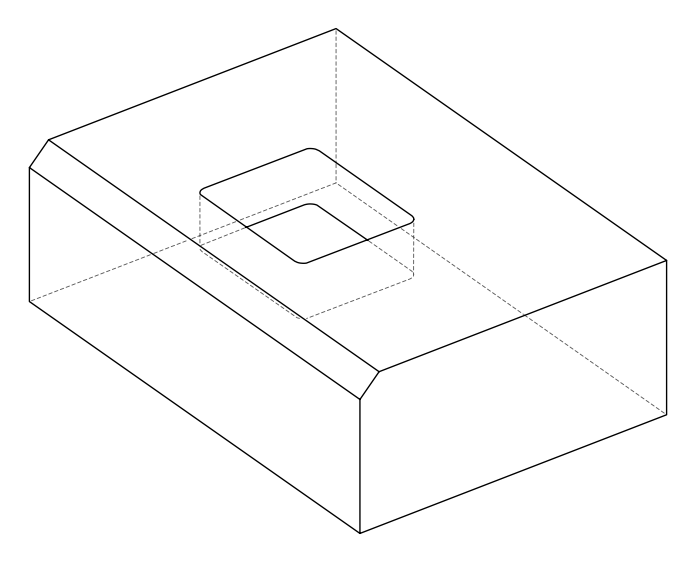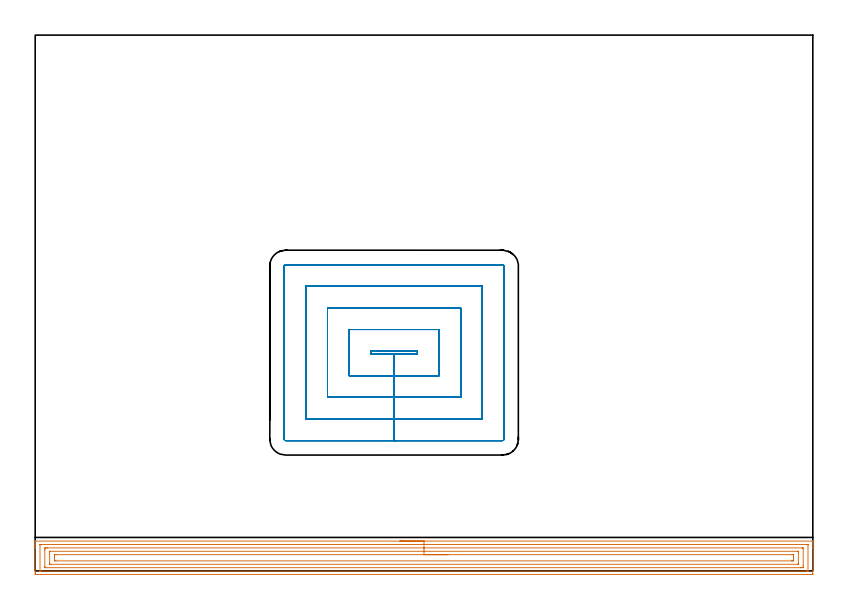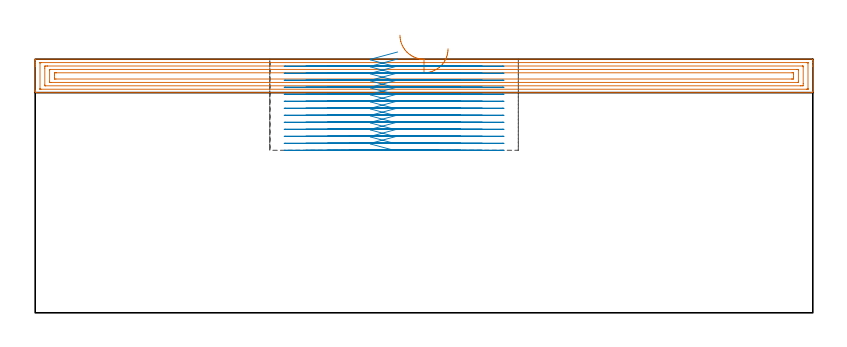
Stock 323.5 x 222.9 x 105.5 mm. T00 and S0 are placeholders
(PLAN: 2 operations, 1 tool changes, 39.5 min)
(1 AREA_MILL | FG_CHAMFER_SURFACE | UGT0205_001 | 13.24 min | 31248 mm3)
(2 MILL_RECTANGULAR_POCKET | POCKET_RECTANGULAR_STRAIGHT | NXT0201_011 | Follow Part, ap 3, ae 75% | 26.25 min | 332518 mm3)
(TOOL UGT0205_001 | Chamfer Mill 20 x 3 x 45 deg. | D20 FL50 Z2)
(TOOL NXT0201_011 | ENDMILL 12mm [2P460-1200-NA 1630] | D12 FL38 Z6)
(OP 1 AREA_MILL)
G17 G21 G94 G90
T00 M6
G54
G17 G0 G90 X151.75 Y12.4 S1061 M3
G43 Z115.5 H0
G94 G1 X151.788 Z114.628 F250.
X151.902 Z113.763
X152.091 Z112.912
X152.353 Z112.08
X152.687 Z111.274
X153.09 Z110.5
X153.558 Z109.764
X154.09 Z109.072
X154.679 Z108.429
X155.322 Z107.839
X156.014 Z107.308
X156.75 Z106.84
X157.524 Z106.437
X158.33 Z106.103
X159.162 Z105.841
X160.014 Z105.652
X160.878 Z105.538
X161.75 Z105.5
X323.337
X323.49 Y12.398 Z105.489
X323.497 Y12.264 Z105.356
X323.5 Y12.123 Z105.223
Y11.786 Z104.885
Y11.145 Z104.24
Y9.949 Z103.046
Y9.393 Z102.487
Y-1.122 Z91.976
X323.497 Y-1.403 Z91.694
X323.49 Y-1.492 Z91.605
X323.399 Y-1.499 Z91.599
X322.89 Y-1.5 Z91.6
X0.61
X0.228 Y-1.496 Z91.602
X0.01 Y-1.492 Z91.605
X0.005 Y-1.122 Z91.976
X0. Y-0.523 Z92.574
Y9.393 Z102.487
Y9.949 Z103.046
Y10.269 Z103.365
Y10.825 Z103.921
Y11.145 Z104.24
Y11.786 Z104.885
Y12.124 Z105.223
X0.003 Y12.264 Z105.356
X0.01 Y12.398 Z105.489
X0.163 Y12.4 Z105.5
X161.75
Y10.986 Z104.086
X321.105 Y10.985 Z104.085
X321.269
X321.453 Y10.981 Z104.081
X321.49 Y10.979 Z104.079
X321.495 Y10.953 Z104.053
X321.498 Y10.923 Z104.023
X321.5 Y10.758 Z103.858
X321.499 Y0.114 Z93.214
X321.496 Y0.01 Z93.11
X321.49 Y-0.057 Z93.043
X321.484 Y-0.08 Z93.02
X321.469 Y-0.081 Z93.019
X321.105 Y-0.085 Z93.015
X320.942 Y-0.086 Z93.014
X2.395
X2.231 Y-0.085 Z93.015
X2.047 Y-0.081 Z93.019
X2.01 Y-0.079 Z93.021
X2.005 Y-0.053 Z93.047
X2.002 Y-0.024 Z93.076
X2. Y0.142 Z93.242
X2.001 Y10.786 Z103.886
X2.004 Y10.889 Z103.989
X2.01 Y10.957 Z104.057
X2.016 Y10.979 Z104.079
X2.031 Y10.981 Z104.081
X2.395 Y10.985 Z104.085
X2.558 Y10.986 Z104.086
X161.75
Y9.571 Z102.671
X319.139
X319.319 Y9.568 Z102.668
X319.49 Y9.563 Z102.663
X319.496 Y9.393 Z102.493
X319.499 Y9.216 Z102.316
X319.5 Y2.206 Z95.306
X319.495 Y1.507 Z94.607
X319.493 Y1.337 Z94.437
X319.319 Y1.334 Z94.434
X318.608 Y1.329 Z94.429
X318.427 Y1.328 Z94.428
X4.362 Y1.329 Z94.429
X4.181 Y1.332 Z94.432
X4.01 Y1.337 Z94.437
X4.004 Y1.507 Z94.607
X4.001 Y1.684 Z94.784
X4. Y8.694 Z101.794
X4.005 Y9.393 Z102.493
X4.007 Y9.563 Z102.663
X4.181 Y9.566 Z102.666
X4.892 Y9.571 Z102.671
X5.073
X161.75
Y8.157 Z101.257
X317.008
X317.366 Y8.156 Z101.256
X317.43 Y8.154 Z101.254
X317.49 Y8.149 Z101.249
X317.494 Y8.059 Z101.159
X317.5 Y7.674 Z100.774
X317.499 Y3.259 Z96.359
X317.49 Y2.839 Z95.939
X317.475 Y2.749 Z95.849
X317.343 Y2.746 Z95.846
X317.167 Y2.743 Z95.843
X6.492
X6.134 Y2.744 Z95.844
X6.07 Y2.746 Z95.846
X6.01 Y2.751 Z95.851
X6.006 Y2.841 Z95.941
X6. Y3.226 Z96.326
X6.001 Y7.641 Z100.741
X6.01 Y8.061 Z101.161
X6.025 Y8.151 Z101.251
X6.157 Y8.154 Z101.254
X6.333 Y8.157 Z101.257
X161.75
Y6.743 Z99.843
X314.878
X315.294 Y6.737 Z99.837
X315.49 Y6.733 Z99.833
X315.493 Y6.619 Z99.719
X315.499 Y6.133 Z99.233
Y5.012 Z98.112
X315.497 Y4.383 Z97.483
X315.49 Y4.175 Z97.275
X315.291 Y4.164 Z97.264
X314.856 Y4.157 Z97.257
X314.834
X8.623
X8.206 Y4.163 Z97.263
X8.01 Y4.167 Z97.267
X8.007 Y4.281 Z97.381
X8.001 Y4.767 Z97.867
Y5.888 Z98.988
X8.003 Y6.517 Z99.617
X8.01 Y6.725 Z99.825
X8.209 Y6.736 Z99.836
X8.644 Y6.743 Z99.843
X8.666
X161.75
X162.622 Z99.881
X163.486 Z99.995
X164.338 Z100.184
X165.17 Z100.446
X165.976 Z100.78
X166.75 Z101.183
X167.486 Z101.652
X168.178 Z102.183
X168.821 Z102.772
X169.41 Z103.415
X169.942 Z104.107
X170.41 Z104.843
X170.813 Z105.617
X171.147 Z106.423
X171.409 Z107.255
X171.598 Z108.107
X171.712 Z108.972
X171.75 Z109.843
G0 Z115.5
M5
M2
(OP 2 MILL_RECTANGULAR_POCKET)
G17 G21 G94 G90
T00 M6
G54
G17 G0 G90 X150.776 Y91.4 S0 M3
G43 Z115.5 H1
Z108.5
G94 G1 X139.6 Z105.505 F250.
Y90.2 Z105.184
X149.3 Z102.585
X159. F500.
Y91.4
X139.6
Y90.2
X149.3
Y81.2
X168.
Y100.4
X130.6
Y81.2
X149.3
Y72.2
X177.
Y109.4
X121.6
Y72.2
X149.3
Y63.2
X186.
Y118.4
X112.6
Y63.2
X149.3
Y54.2
X194.4
G3 X195. Y54.8 R0.6
G1 Y126.8
G3 X194.4 Y127.4 R0.6
G1 X104.2
G3 X103.6 Y126.8 R0.6
G1 Y54.8
G3 X104.2 Y54.2 R0.6
G1 X149.3
X150.3
G0 X150.776 Y91.4 Z105.585
G1 X139.6 Z102.59 F250.
Y90.2 Z102.268
X149.3 Z99.669
X159. F500.
Y91.4
X139.6
Y90.2
X149.3
Y81.2
X168.
Y100.4
X130.6
Y81.2
X149.3
Y72.2
X177.
Y109.4
X121.6
Y72.2
X149.3
Y63.2
X186.
Y118.4
X112.6
Y63.2
X149.3
Y54.2
X194.4
G3 X195. Y54.8 R0.6
G1 Y126.8
G3 X194.4 Y127.4 R0.6
G1 X104.2
G3 X103.6 Y126.8 R0.6
G1 Y54.8
G3 X104.2 Y54.2 R0.6
G1 X149.3
X150.3
G0 X150.776 Y91.4 Z102.669
G1 X139.6 Z99.674 F250.
Y90.2 Z99.353
X149.3 Z96.754
X159. F500.
Y91.4
X139.6
Y90.2
X149.3
Y81.2
X168.
Y100.4
X130.6
Y81.2
X149.3
Y72.2
X177.
Y109.4
X121.6
Y72.2
X149.3
Y63.2
X186.
Y118.4
X112.6
Y63.2
X149.3
Y54.2
X194.4
G3 X195. Y54.8 R0.6
G1 Y126.8
G3 X194.4 Y127.4 R0.6
G1 X104.2
G3 X103.6 Y126.8 R0.6
G1 Y54.8
G3 X104.2 Y54.2 R0.6
G1 X149.3
X150.3
G0 X150.776 Y91.4 Z99.754
G1 X139.6 Z96.759 F250.
Y90.2 Z96.438
X149.3 Z93.838
X159. F500.
Y91.4
X139.6
Y90.2
X149.3
Y81.2
X168.
Y100.4
X130.6
Y81.2
X149.3
Y72.2
X177.
Y109.4
X121.6
Y72.2
X149.3
Y63.2
X186.
Y118.4
X112.6
Y63.2
X149.3
Y54.2
X194.4
G3 X195. Y54.8 R0.6
G1 Y126.8
G3 X194.4 Y127.4 R0.6
G1 X104.2
G3 X103.6 Y126.8 R0.6
G1 Y54.8
G3 X104.2 Y54.2 R0.6
G1 X149.3
X150.3
G0 X150.776 Y91.4 Z96.838
G1 X139.6 Z93.844 F250.
Y90.2 Z93.522
X149.3 Z90.923
X159. F500.
Y91.4
X139.6
Y90.2
X149.3
Y81.2
X168.
Y100.4
X130.6
Y81.2
X149.3
Y72.2
X177.
Y109.4
X121.6
Y72.2
X149.3
Y63.2
X186.
Y118.4
X112.6
Y63.2
X149.3
Y54.2
X194.4
G3 X195. Y54.8 R0.6
G1 Y126.8
G3 X194.4 Y127.4 R0.6
G1 X104.2
G3 X103.6 Y126.8 R0.6
G1 Y54.8
G3 X104.2 Y54.2 R0.6
G1 X149.3
X150.3
G0 X150.776 Y91.4 Z93.923
G1 X139.6 Z90.928 F250.
Y90.2 Z90.607
X149.3 Z88.008
X159. F500.
Y91.4
X139.6
Y90.2
X149.3
Y81.2
X168.
Y100.4
X130.6
Y81.2
X149.3
Y72.2
X177.
Y109.4
X121.6
Y72.2
X149.3
Y63.2
X186.
Y118.4
X112.6
Y63.2
X149.3
Y54.2
X194.4
G3 X195. Y54.8 R0.6
G1 Y126.8
G3 X194.4 Y127.4 R0.6
G1 X104.2
G3 X103.6 Y126.8 R0.6
G1 Y54.8
G3 X104.2 Y54.2 R0.6
G1 X149.3
X150.3
G0 X150.776 Y91.4 Z91.008
G1 X139.6 Z88.013 F250.
Y90.2 Z87.691
X149.3 Z85.092
X159. F500.
Y91.4
X139.6
Y90.2
X149.3
Y81.2
X168.
Y100.4
X130.6
Y81.2
X149.3
Y72.2
X177.
Y109.4
X121.6
Y72.2
X149.3
Y63.2
X186.
Y118.4
X112.6
Y63.2
X149.3
Y54.2
X194.4
G3 X195. Y54.8 R0.6
G1 Y126.8
G3 X194.4 Y127.4 R0.6
G1 X104.2
G3 X103.6 Y126.8 R0.6
G1 Y54.8
G3 X104.2 Y54.2 R0.6
G1 X149.3
X150.3
G0 X150.776 Y91.4 Z88.092
G1 X139.6 Z85.098 F250.
Y90.2 Z84.776
X149.3 Z82.177
X159. F500.
Y91.4
X139.6
Y90.2
X149.3
Y81.2
X168.
Y100.4
X130.6
Y81.2
X149.3
Y72.2
X177.
Y109.4
X121.6
Y72.2
X149.3
Y63.2
X186.
Y118.4
X112.6
Y63.2
X149.3
Y54.2
X194.4
G3 X195. Y54.8 R0.6
G1 Y126.8
G3 X194.4 Y127.4 R0.6
G1 X104.2
G3 X103.6 Y126.8 R0.6
G1 Y54.8
G3 X104.2 Y54.2 R0.6
G1 X149.3
X150.3
G0 X150.776 Y91.4 Z85.177
G1 X139.6 Z82.182 F250.
Y90.2 Z81.861
X149.3 Z79.262
X159. F500.
Y91.4
X139.6
Y90.2
X149.3
Y81.2
X168.
Y100.4
X130.6
Y81.2
X149.3
Y72.2
X177.
Y109.4
X121.6
Y72.2
X149.3
Y63.2
X186.
Y118.4
X112.6
Y63.2
X149.3
Y54.2
X194.4
G3 X195. Y54.8 R0.6
G1 Y126.8
G3 X194.4 Y127.4 R0.6
G1 X104.2
G3 X103.6 Y126.8 R0.6
G1 Y54.8
G3 X104.2 Y54.2 R0.6
G1 X149.3
X150.3
G0 X150.776 Y91.4 Z82.262
G1 X139.6 Z79.267 F250.
Y90.2 Z78.945
X149.3 Z76.346
X159. F500.
Y91.4
X139.6
Y90.2
X149.3
Y81.2
X168.
Y100.4
X130.6
Y81.2
X149.3
Y72.2
X177.
Y109.4
X121.6
Y72.2
X149.3
Y63.2
X186.
Y118.4
X112.6
Y63.2
X149.3
Y54.2
X194.4
G3 X195. Y54.8 R0.6
G1 Y126.8
G3 X194.4 Y127.4 R0.6
G1 X104.2
G3 X103.6 Y126.8 R0.6
G1 Y54.8
G3 X104.2 Y54.2 R0.6
G1 X149.3
X150.3
G0 X150.776 Y91.4 Z79.346
G1 X139.6 Z76.351 F250.
Y90.2 Z76.03
X149.3 Z73.431
X159. F500.
Y91.4
X139.6
Y90.2
X149.3
Y81.2
X168.
Y100.4
X130.6
Y81.2
X149.3
Y72.2
X177.
Y109.4
X121.6
Y72.2
X149.3
Y63.2
X186.
Y118.4
X112.6
Y63.2
X149.3
Y54.2
X194.4
G3 X195. Y54.8 R0.6
G1 Y126.8
G3 X194.4 Y127.4 R0.6
G1 X104.2
G3 X103.6 Y126.8 R0.6
G1 Y54.8
G3 X104.2 Y54.2 R0.6
G1 X149.3
X150.3
G0 X150.776 Y91.4 Z76.431
G1 X139.6 Z73.436 F250.
Y90.2 Z73.114
X149.3 Z70.515
X159. F500.
Y91.4
X139.6
Y90.2
X149.3
Y81.2
X168.
Y100.4
X130.6
Y81.2
X149.3
Y72.2
X177.
Y109.4
X121.6
Y72.2
X149.3
Y63.2
X186.
Y118.4
X112.6
Y63.2
X149.3
Y54.2
X194.4
G3 X195. Y54.8 R0.6
G1 Y126.8
G3 X194.4 Y127.4 R0.6
G1 X104.2
G3 X103.6 Y126.8 R0.6
G1 Y54.8
G3 X104.2 Y54.2 R0.6
G1 X149.3
X150.3
G0 X150.776 Y91.4 Z73.515
G1 X139.6 Z70.521 F250.
Y90.2 Z70.199
X149.3 Z67.6
X159. F500.
Y91.4
X139.6
Y90.2
X149.3
Y81.2
X168.
Y100.4
X130.6
Y81.2
X149.3
Y72.2
X177.
Y109.4
X121.6
Y72.2
X149.3
Y63.2
X186.
Y118.4
X112.6
Y63.2
X149.3
Y54.2
X194.4
G3 X195. Y54.8 R0.6
G1 Y126.8
G3 X194.4 Y127.4 R0.6
G1 X104.2
G3 X103.6 Y126.8 R0.6
G1 Y54.8
G3 X104.2 Y54.2 R0.6
G1 X149.3
X150.3
G0 Z115.5
M5
M2
